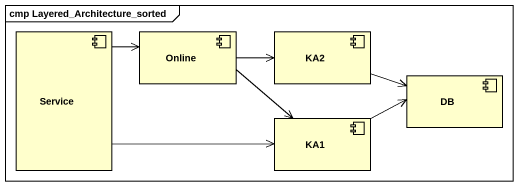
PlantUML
@startuml
mainframe cmp Layered_Architecture_sorted
component Service
component Online
component KA2
component DB
component KA1
Service -right-> Online
Service -right-> KA1
Online -right-> KA2
Online --> KA1
KA2 -right-> DB
KA1 -right-> DB
@enduml
